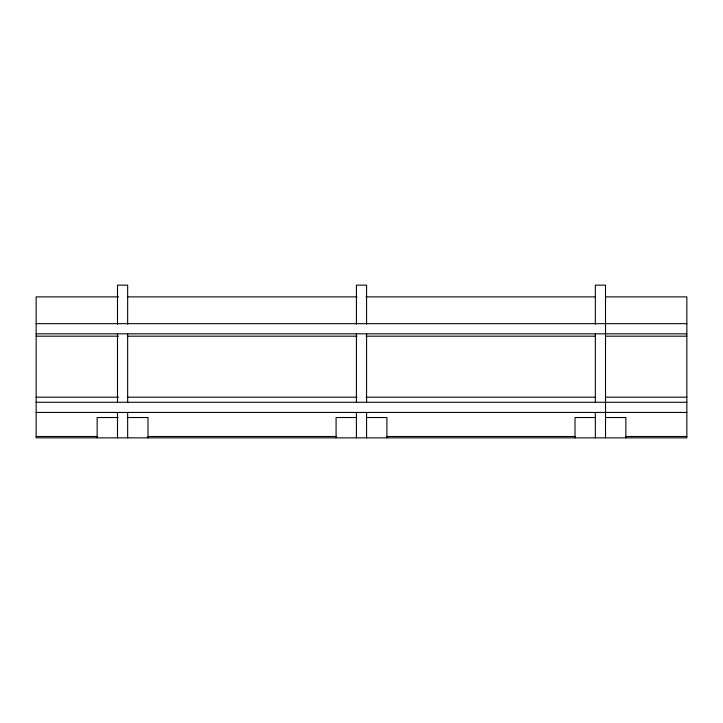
<?xml version="1.0" encoding="UTF-8"?>
<svg xmlns="http://www.w3.org/2000/svg" width="723" height="723" viewBox="0 0 723 723"><rect width="100%" height="100%" fill="white"/><g stroke="black" fill="none" stroke-linecap="round" stroke-linejoin="round"><path stroke-width="1.08" d="M118.617 296.882L36.15 296.882L36.15 437.858L686.85 437.858L686.85 296.882L605.513 296.882M127.655 296.882L356.981 296.882M366.019 296.882L595.345 296.882M36.15 323.66L686.85 323.66M36.15 333.827L686.85 333.827M36.15 336.186L118.617 336.186M127.655 336.186L356.981 336.186M366.019 336.186L595.345 336.186M605.513 336.186L686.85 336.186M36.15 397.189L118.617 397.189M127.655 397.189L356.981 397.189M366.019 397.189L595.345 397.189M605.513 397.189L686.85 397.189M36.15 402.277L686.85 402.277M36.15 412.444L686.85 412.444M118.147 417.523L97.153 417.523L97.153 437.858M127.293 417.523L147.989 417.523L147.989 437.858M356.412 417.523L336.078 417.523L336.078 437.858M366.218 417.523L386.913 417.523L386.913 437.858M595.345 417.523L575.011 417.523L575.011 437.858M605.513 417.523L625.847 417.523L625.847 437.858M36.15 436.493L97.153 436.493M147.989 436.493L336.647 436.493M386.353 436.493L575.011 436.493M625.847 436.493L686.85 436.493M605.513 437.858L605.513 285.142L595.345 285.142L595.345 324.112M595.345 333.827L595.345 402.639M595.345 412.444L595.345 437.858M366.579 324.112L366.579 285.142L356.412 285.142L356.412 324.112M366.579 333.827L366.579 402.639M366.579 412.444L366.579 437.858M356.412 333.827L356.412 402.639M356.412 412.444L356.412 437.858M127.655 324.112L127.655 285.142L117.488 285.142L117.488 324.112M127.655 333.827L127.655 402.639M127.655 412.444L127.655 437.858M117.488 333.827L117.488 402.639M117.488 412.444L117.488 437.858"/></g></svg>
